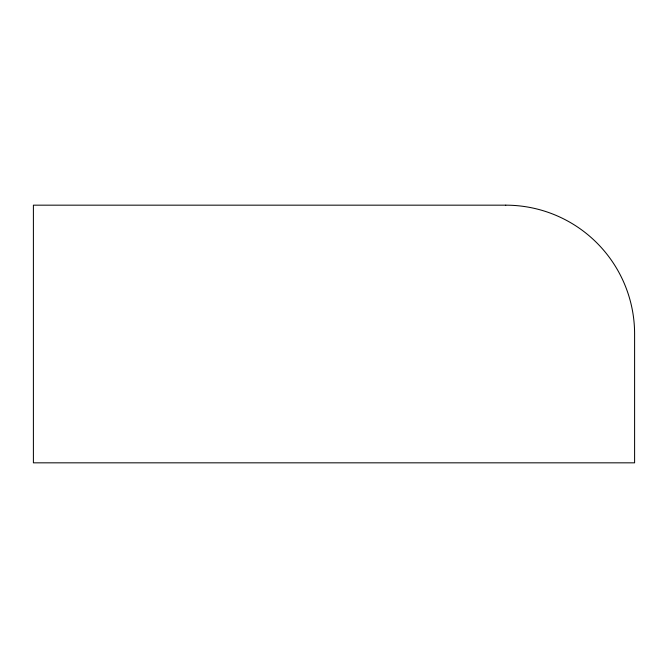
<?xml version="1.0" encoding="UTF-8"?>
<svg xmlns="http://www.w3.org/2000/svg" width="668" height="668" viewBox="0 0 668 668"><rect width="100%" height="100%" fill="white"/><g stroke="black" fill="none" stroke-linecap="round" stroke-linejoin="round"><path stroke-width="1" d="M505.768 205.168L33.4 205.168L33.4 462.832L634.6 462.832L634.6 334A128.832 128.832 0 0 0 505.768 205.168"/></g></svg>
